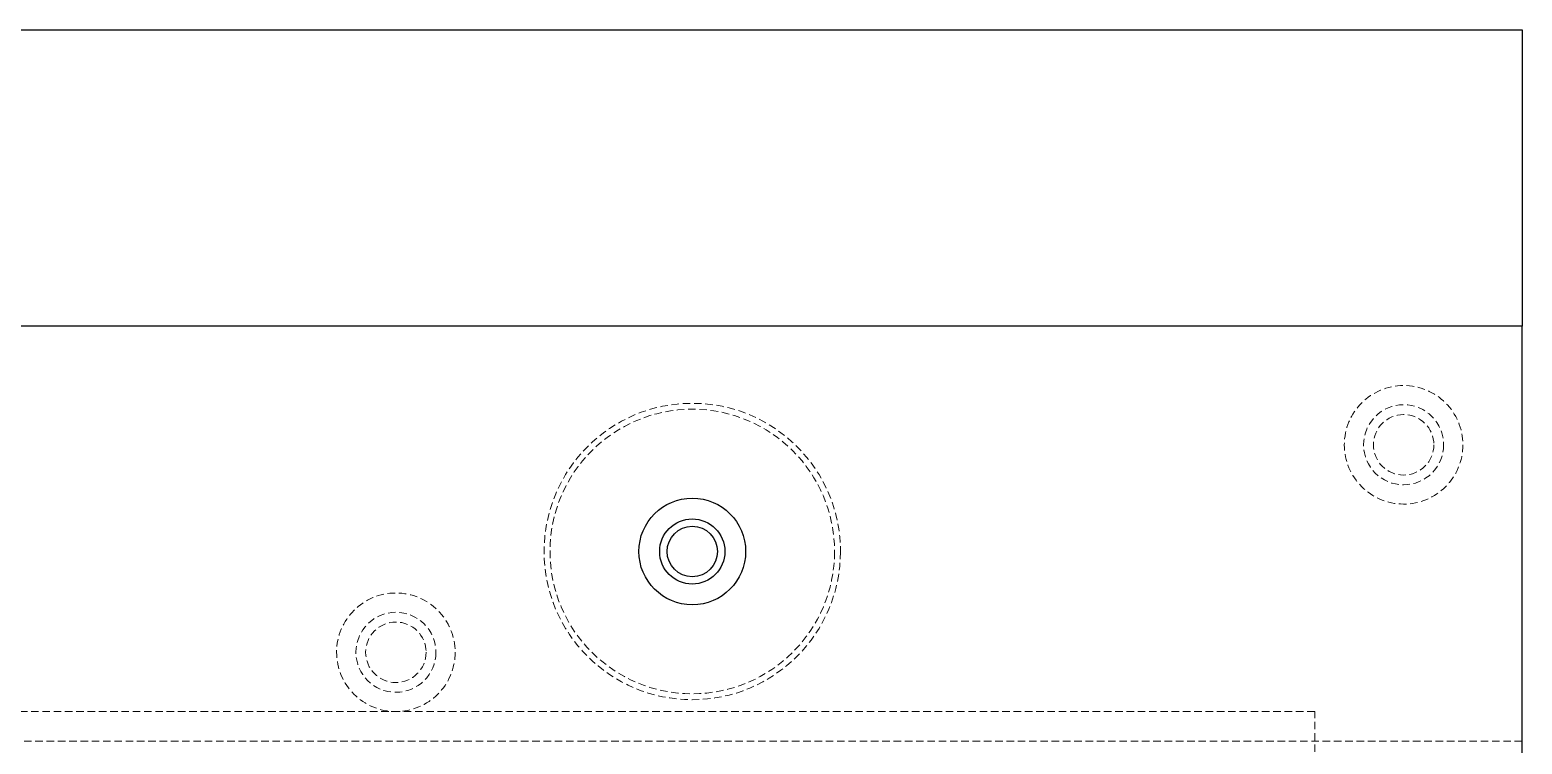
# Model space of a CAD drawing. Header units: millimetres. Extents: x 5 to 1495, y -1208 to 895.
# Drawn here: x 752.1 to 1003.9, y -678.3 to -557.8 of the extents above; entities that cross this region are included whole.
import ezdxf

# ---------------------------------------------------------------- set-up
doc = ezdxf.new("R2010")
doc.units = ezdxf.units.MM
doc.linetypes.add('HIDDEN', pattern=[1.905, 1.27, -0.635])

msp = doc.modelspace()

# ---------------------------------------------------------------- linework, layer by layer
at = {"color": 7, "linetype": 'Continuous', "lineweight": 25}
for p, q in [((623.857, -557.795), (1003.857, -557.795)), ((1003.857, -557.795), (1003.857, -607.795)), ((1003.857, -607.795), (623.857, -607.795)), ((1003.857, -1157.795), (1003.857, -607.795))]:
    msp.add_line(p, q, dxfattribs=at)
at = {"color": 7, "linetype": 'HIDDEN', "lineweight": 18}
for p, q in [((968.857, -672.795), (728.857, -672.795)), ((968.857, -715.795), (968.857, -672.795)), ((1003.857, -677.795), (623.857, -677.795))]:
    msp.add_line(p, q, dxfattribs=at)
for centre, radius in [((983.857, -627.795), 10), ((863.857, -645.795), 25), ((863.857, -645.795), 24), ((983.857, -627.795), 6.75), ((983.857, -627.795), 5.1), ((813.857, -662.795), 10), ((813.857, -662.795), 6.75), ((813.857, -662.795), 5.1)]:
    msp.add_circle(centre, radius, dxfattribs=at)
at = {"color": 7, "linetype": 'Continuous', "lineweight": 25}
for radius in [9, 5.5, 4.25]:
    msp.add_circle((863.857, -645.795), radius, dxfattribs=at)

doc.saveas('drawing.dxf')
